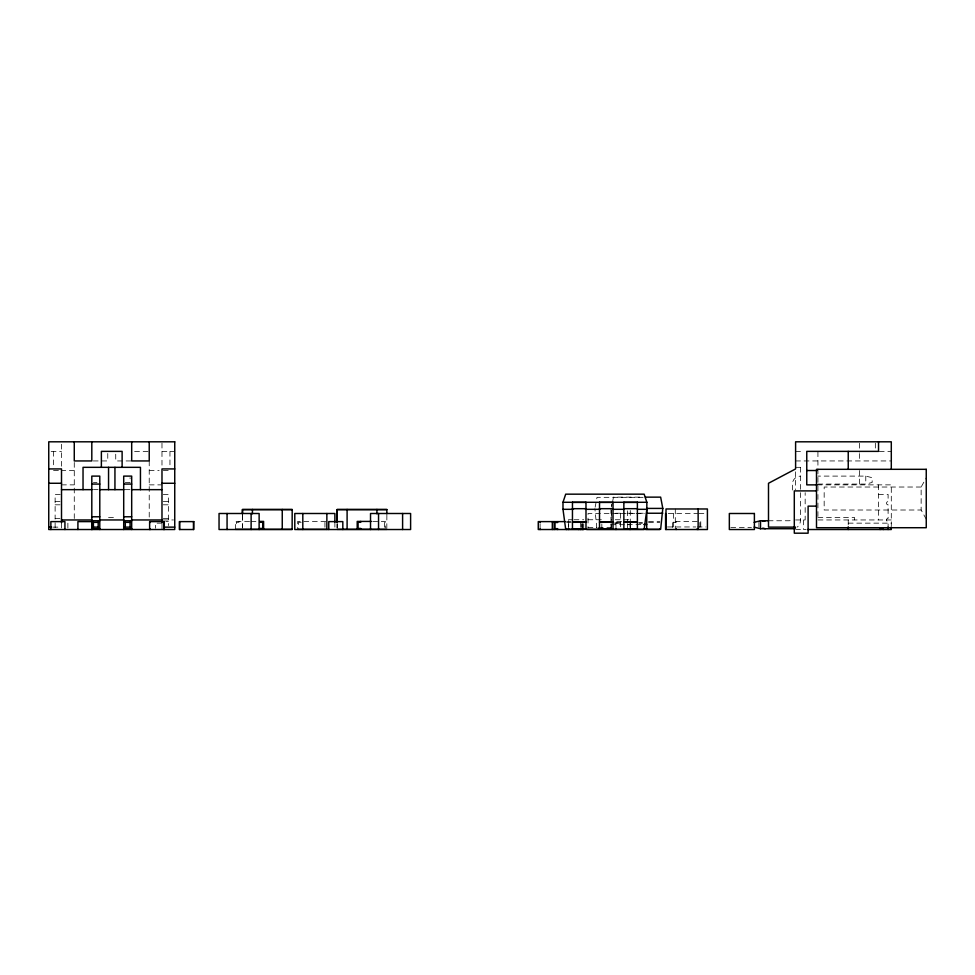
<?xml version="1.0" encoding="UTF-8"?>
<svg xmlns="http://www.w3.org/2000/svg" width="975" height="975" viewBox="0 0 975 975"><rect width="100%" height="100%" fill="white"/><g stroke="black" fill="none" stroke-linecap="round" stroke-linejoin="round"><path stroke-width="0.73" stroke-dasharray="4.88 3.66" d="M595.14 507.195L597.029 497.335L644.207 497.335M611.569 507L612.385 502.771M612.653 501.369L613.458 497.14L642.379 497.14M926.25 519.212L921.143 510.01L921.143 487.025L926.25 477.823M817.928 484.075L865.776 484.075L872.15 482.479L872.15 477.689L865.776 476.105L817.928 476.105M51.139 451.376L61.51 451.376M134.611 451.376L149.224 451.376M161.984 451.376L174.744 451.376M795.6 451.376L803.802 451.376M879.316 451.376L891.296 451.376M93.259 460.943L107.762 460.943L107.762 452.741M130.955 460.943L115.732 460.943L115.732 451.376M795.6 460.943L891.296 460.943M795.6 467.33L803.973 467.33M53.54 470.523L60.182 470.523M74.271 470.523L61.51 470.523L61.51 443.174M149.224 470.523L159.144 470.523M163.312 470.523L169.955 470.523M93.405 482.479L97 482.479M125.3 482.479L130.089 482.479L130.089 477.689M61.51 484.867L74.271 484.867M149.224 484.867L161.984 484.867M817.233 484.867L891.296 484.867L891.296 525.696M921.143 487.025L824.168 487.025L824.168 510.01L921.143 510.01M93.478 489.657L98.048 489.657M125.032 489.657L130.357 489.657M60.231 494.435L55.124 494.435L55.124 519.163M163.264 494.435L168.358 494.435L168.358 525.537M878.536 494.435L888.103 494.435L888.103 501.613A1.597 1.597 0 0 0 886.507 503.21A1.597 1.597 0 0 0 888.103 504.806L888.103 518.359A1.597 1.597 0 0 0 886.507 519.955A1.597 1.597 0 0 0 888.103 521.552L888.103 528.255M55.124 501.613L60.231 501.613M163.264 501.613L168.358 501.613M55.124 504.806L60.231 504.806M163.264 504.806L168.358 504.806M615.688 513.24L624.463 513.24M627.4 513.24L634.298 513.24M638.43 513.24L646.705 513.24M634.664 513.435L588.035 513.496L588.035 528.072M636.127 513.435L644.902 513.435M668.241 513.496L697.637 513.496M698.977 513.496L705.656 513.496M108.554 517.567L114.94 517.567M817.928 517.567L854.612 517.567L854.612 519.955M55.124 518.359L60.231 518.359M163.264 518.359L168.358 518.359M572.617 519.748L568.449 519.748L568.449 529.523M574.007 519.748L583.732 519.748M587.949 519.748L601.843 519.748M615.298 519.748L630.581 519.748M163.264 519.955L173.465 519.955M795.6 519.955L805.167 519.955L805.167 492.692M891.296 519.955L817.928 519.955L817.928 451.376M768.19 520.76L788.422 520.76A3.522 3.522 0 0 0 792.261 518.383M249.539 521.418L235.475 521.418L235.475 529.327M251.05 521.418L257.071 521.418M325.821 521.418L297.692 521.418L297.692 529.327M372.767 521.418L385.332 521.418L385.332 528.011M165.811 521.552L168.358 521.552M566.609 521.613L570.826 521.613M621.611 521.613L615.981 521.613L615.981 529.523M648.558 521.613L659.807 521.613M697.235 521.613L672.616 521.613L672.616 529.523M301.202 522.295L298.569 522.295L298.569 528.45M566.609 522.49L570.826 522.49M615.981 522.49L621.611 522.49M648.558 522.49L659.807 522.49M673.493 522.49L676.138 522.49L676.138 521.613M638.43 522.893L642.574 522.893M612.337 523.087L620.612 523.087M639.283 523.051L642.257 523.051M161.984 523.148L155.61 523.148L155.61 528.255M615.42 523.234L621.355 523.234M848.238 523.148L891.296 523.148M627.4 524.501L642.257 524.501M610.959 524.696L630.277 524.696M667.473 526.963L695.736 526.963M697.198 526.963L705.949 526.963M53.003 527.134L61.51 527.134M588.035 527.524L596.883 527.524M598.357 527.524L611.617 527.524M730.811 527.524L751.445 527.524M795.6 529.523L806.13 529.523M611.886 517.628L611.301 510.827M596.822 528.06L594.872 508.609M878.536 484.867L878.536 519.955M875.343 443.174L875.343 450.011M865.776 476.105L865.776 484.075M859.402 443.284L859.402 452.12M859.402 453.582L859.402 460.943M859.402 470.523L859.402 484.867M848.238 519.955L848.238 525.696M803.571 519.955L803.571 529.523M800.39 467.33L800.39 489.657M800.39 492.692L800.39 520.76A7.971 7.971 0 0 1 797.27 527.085M795.6 471.79L795.6 489.657M792.407 490.023L792.407 484.075A7.971 7.971 0 0 1 800.39 476.105M758.916 522.356L758.916 527.134M700.757 521.613L700.757 529.523M699.867 522.49L699.867 528.645M675.297 508.974L675.297 529.523M673.591 513.496L673.591 527.524M630.581 523.941L630.581 528.304M630.277 510.486L630.277 523.087M630.277 523.892L630.277 529.523M630.057 522.49L630.057 528.206M627.4 510.827L627.4 522.893M627.4 523.697L627.4 528.121M620.612 513.447L620.612 527.585M611.678 504.416L611.678 505.94M611.678 510.157L611.678 520.54M611.678 523.685L611.678 527.926M610.959 508.609L610.959 523.234M610.959 523.892L610.959 528.316M601.843 523.941L601.843 528.304M583.732 523.941L583.732 528.304M582.745 522.49L582.745 529.523M582.258 524.258L582.258 528.206M581.38 523.721L581.38 527.414M580.673 522.49L580.673 528.206M568.681 521.613L568.681 529.523M540.101 523.721L540.101 528.206M386.868 515.129L386.819 528.109M384.455 527.219L384.455 522.295L381.81 522.295L381.81 521.418M337.155 523.648L337.155 527.914M337.106 523.843L337.106 528.109M334.876 522.234L334.876 528.072M324.943 527.219L324.943 522.295L322.311 522.295L322.311 521.418M242.483 515.129L242.483 527.914M242.434 515.324L242.434 528.109M238.997 521.418L238.997 522.295L236.352 522.295L236.352 527.219M169.955 451.376L169.955 466.099M161.984 443.174L161.984 467.5M161.984 524.111L161.984 529.523M149.224 460.943L149.224 519.955M74.271 462.467L74.271 518.493M67.884 523.148L67.884 528.255M61.51 523.148L61.51 528.255M55.124 522.697L55.124 528.194M53.54 451.376L53.54 466.099"/><path stroke-width="1.46" d="M644.146 529.327L646.852 509.316L637.857 509.316M645.426 497.14L660.648 497.14L662.805 508.414L660.648 529.327L565.695 529.327L562.989 509.316L562.989 502.283L565.695 494.167L644.146 494.167L646.852 502.283L646.705 529.327M93.405 522.356L93.405 527.134L91.808 528.73L99.791 528.73L98.195 527.134L98.195 522.356L99.791 520.76L91.808 520.76L93.405 522.356L98.195 522.356M125.3 527.134L123.703 528.73L131.686 528.73L130.089 527.134L130.089 522.356L131.686 520.76L123.703 520.76L125.3 522.356L125.3 527.134L130.089 527.134M754.138 522.356L760.512 520.76L768.19 520.76M762.743 521.393L765.302 520.76M48.75 468.926L61.51 468.926L61.51 522.832M174.744 468.926L161.984 468.926L161.984 522.832M806.764 470.523L817.135 470.523M48.75 483.271L61.51 483.271M161.984 483.271L174.744 483.271M91.808 484.075L99.791 484.075M123.703 484.075L131.686 484.075M817.294 484.867L806.764 484.867L806.764 451.376L878.536 451.376L878.536 441.809M61.51 489.657L91.955 489.657M99.572 489.657L123.923 489.657M131.54 489.657L161.984 489.657M816.502 490.9L794.296 490.9L794.296 533.191L808.104 533.191L808.104 506.135L816.502 506.135M562.989 502.283L646.852 502.283M572.459 502.405L585.987 502.405M599.515 502.405L613.031 502.405M623.854 502.405L637.382 502.405M646.705 508.414L662.805 508.414M572.459 508.682L585.987 508.682M599.515 508.682L613.031 508.682M623.854 508.682L637.382 508.682M562.989 509.316L573.471 509.316M585.451 509.316L600.429 509.316M612.41 509.316L624.39 509.316M292.134 509.645L242.434 509.645L242.434 513.91M386.819 509.645L337.106 509.645L337.106 522.429M646.705 513.24L662.805 513.24M91.808 516.774L99.791 516.774M123.703 516.774L131.686 516.774M61.51 519.955L91.955 519.955M99.572 519.955L123.923 519.955M131.54 519.955L161.984 519.955M371.268 521.418L357.203 521.418L357.203 529.327M565.183 521.613L538.261 521.613L538.261 529.523L583.732 529.523M572.459 522.027L585.987 522.027M599.515 522.027L613.031 522.027M623.854 522.027L637.382 522.027M572.459 522.295L585.987 522.295M599.515 522.295L613.031 522.295M623.854 522.295L637.382 522.295M125.3 522.356L130.089 522.356M643.732 524.501L646.705 524.501M48.75 527.134L51.59 527.134M93.405 527.134L98.195 527.134M164.824 527.134L174.744 527.134M795.6 527.134L768.495 527.134L768.495 483.271L795.6 468.926L795.6 441.809L891.296 441.809L891.296 469.146M754.138 527.134L760.512 528.73L792.407 528.73A7.971 7.971 0 0 0 795.466 528.121M572.459 529.218L585.987 529.218M598.163 529.218L613.031 529.218M623.854 529.218L637.382 529.218M235.475 529.327L292.195 529.327M297.692 529.327L325.821 529.327M337.155 529.327L386.868 529.327M586.56 529.523L644.207 529.523M807.629 529.523L891.296 529.523L891.296 526.975M762.743 528.097L765.302 528.73M888.103 526.866L888.103 529.523M848.238 451.376L848.238 469.048M848.238 526.793L848.238 529.523M760.512 520.76L760.512 528.73M698.137 508.974L698.137 529.523M697.235 528.645L697.235 529.523M676.138 528.645L676.138 529.523M666.01 529.523L666.01 508.974L707.411 508.974L707.411 529.523L665.572 529.523L665.572 513.496M659.807 528.645L659.807 529.523L645.743 529.523L645.743 528.645M637.382 502.283L637.382 529.327M630.057 528.645L630.057 529.523M623.854 502.283L623.854 529.327M615.981 528.645L615.981 529.523M613.031 502.283L613.031 529.327M599.515 502.283L599.515 529.327M585.987 502.283L585.987 529.327M582.745 528.645L582.745 529.523M580.673 528.645L580.673 529.523M578.736 528.645L578.736 529.523M572.459 502.283L572.459 529.327M568.681 528.645L568.681 529.523M566.609 528.645L566.609 529.523M557.639 521.613L557.639 522.49L555.007 522.49L555.007 528.645L557.639 528.645L557.639 529.523M554.166 521.613L554.166 529.523M552.325 521.613L552.325 529.523M540.101 521.613L540.101 522.49M540.101 528.645L540.101 529.523M402.602 513.496L402.602 529.523M386.819 513.91L386.868 509.45L337.155 509.45L337.155 522.234M378.544 513.496L378.544 529.523M376.923 509.45L376.923 513.801M370.524 529.523L370.524 513.496L410.609 513.496L410.609 529.523L294.791 529.523L294.791 513.496L334.876 513.496L334.876 522.234M360.713 521.418L360.713 522.295L358.081 522.295L358.081 528.45L360.713 528.45L360.713 529.327M347.1 509.45L347.1 529.327M342.822 529.523L342.822 521.613L328.758 521.613L328.758 529.523M326.857 513.496L326.857 529.523M302.811 513.496L302.811 529.523M282.25 509.45L282.25 529.327M263.603 529.327L263.603 521.418L260.093 521.418L260.093 522.295L262.726 522.295L262.726 528.45L260.093 528.45L260.093 529.327M259.131 529.523L259.131 513.496L219.046 513.496L219.046 529.523L292.134 529.523L292.195 509.45L242.483 509.45L242.483 513.715M252.428 509.45L252.428 513.801M251.123 513.496L251.123 529.523M227.065 513.496L227.065 529.523M193.452 521.613L193.452 529.523M179.692 521.613L179.692 529.523M164.3 529.523L164.3 521.613L149.626 521.613L149.626 529.523M163.69 521.613L163.69 529.523M150.235 521.613L150.235 522.49M150.235 528.645L150.235 529.523M149.224 441.809L149.224 460.943L131.686 460.943L131.686 441.809M140.449 489.657L140.449 467.33L83.033 467.33L83.033 489.657M131.686 529.523L131.686 476.105L123.703 476.105L123.703 529.523M122.119 467.33L122.119 451.376L101.376 451.376L101.376 467.33M114.94 467.33L114.94 489.657M108.554 467.33L108.554 489.657M99.791 529.523L99.791 476.105L91.808 476.105L91.808 529.523M91.979 529.523L91.979 521.613L77.915 521.613L77.915 529.523M91.808 441.809L91.808 460.943L74.271 460.943L74.271 441.809M64.935 529.523L64.935 521.613L50.871 521.613L50.871 529.523M880.132 529.523A1.597 1.597 0 0 1 881.729 527.938A1.597 1.597 0 0 1 883.313 529.523M174.744 441.809L48.75 441.809L48.75 529.523L174.744 529.523L174.744 441.809M926.25 469.316L816.502 469.316L816.502 527.719L926.25 527.719L926.25 469.316M754.394 513.496L729.337 513.496L729.337 529.523L754.394 529.523L754.394 513.496M193.757 521.613L179.388 521.613L179.388 529.523L193.757 529.523L193.757 521.613"/></g></svg>
